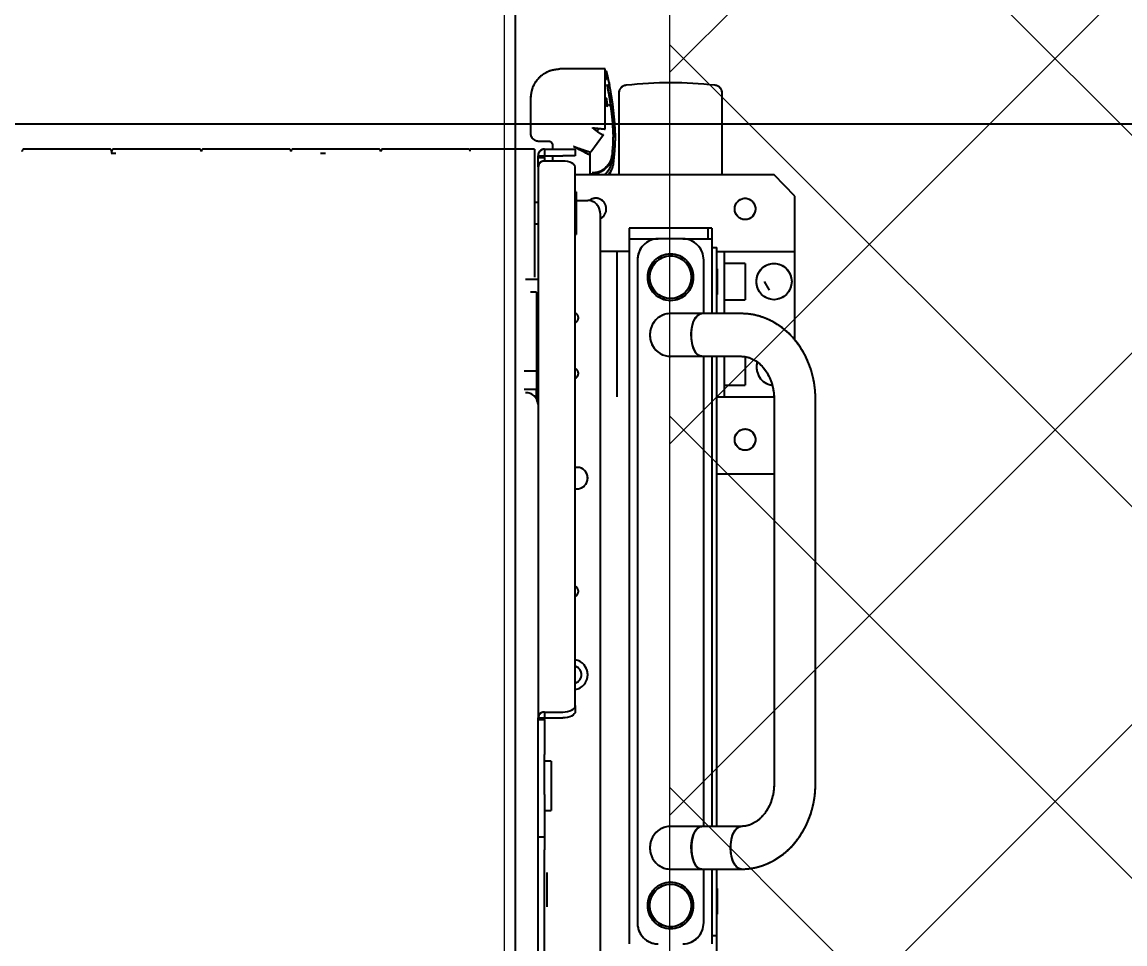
# Model space of a CAD drawing. Header units: centimetres. Extents: x 405564 to 502064, y 46284 to 60634.
# Drawn here: x 454227.81 to 454254.48, y 54268.73 to 54291.02 of the extents above; entities that cross this region are included whole.
import ezdxf
from ezdxf import colors
from ezdxf.entities.mleader import LeaderData, LeaderLine
from ezdxf.math import Vec2, Vec3
from ezdxf.xclip import XClip

# ---------------------------------------------------------------- set-up
doc = ezdxf.new("R2010")
doc.units = ezdxf.units.CM
doc.header["$XCLIPFRAME"] = 0
doc.linetypes.add('SLD-2点鎖線', pattern=[12.7, 6.35, -1.27, 1.27, -1.27, 1.27, -1.27])
doc.linetypes.add('SLD-実線', pattern=[0])
for name, color, linetype in [('---___EB_draft03_cihazlar', 8, 'Continuous'), ('0-KRCN-ASMATAVAN-130426', 8, 'Continuous'), ('AS_DUV', 8, 'Continuous'), ('AS_PYZ_BINA', 8, 'Continuous')]:
    doc.layers.add(name, color=color, linetype=linetype)
for name, color, linetype, lineweight in [('0-KRCN-AYDINLATMA-130426', 8, 'Continuous', 9), ('0-KRCN-MİMARİ-220526', 8, 'Continuous', 9), ('OL_Ic', 8, 'Continuous', 9)]:
    doc.layers.add(name, color=color, linetype=linetype, lineweight=lineweight)
doc.styles.add('Kalin02', font='arialbd.ttf')
doc.styles.add('Normal_ITL', font='swissi.ttf')

# ---------------------------------------------------------------- blocks, each defined once
blk = doc.blocks.new('50W 60x60 cm  SIVA ALTI LED ARMATÜR')
at = {"layer": '0-KRCN-AYDINLATMA-130426'}
h = blk.add_hatch(dxfattribs=at)
h.set_pattern_fill('ANSI37', color=256, scale=0.2)
h.paths.add_polyline_path([(-2.6, 2.5943), (2.6, 2.5943), (2.6, -2.6057), (-2.6, -2.6057)])
for points in [[(-3, 2.9943), (3, 2.9943), (3, -3.007), (-3, -3.007)], [(-2.6, 2.5943), (2.6, 2.5943), (2.6, -2.6057), (-2.6, -2.6057)]]:
    blk.add_lwpolyline(points, close=True, dxfattribs=at)
blk = doc.blocks.new('G$C27E741DA')
at = {"layer": '0-KRCN-AYDINLATMA-130426', "xscale": 10, "yscale": 10, "zscale": 10}
blk.add_blockref('50W 60x60 cm  SIVA ALTI LED ARMATÜR', (16205.41, 7158.634), dxfattribs=at)
blk = doc.blocks.new('SMD Dizgi Makinesi')
at = {"layer": '---___EB_draft03_cihazlar', "linetype": 'SLD-2点鎖線'}
for p, q in [((275442.03, -39750.736), (275432.731, -39750.736)), ((275427.823, -39751.237), (275427.306, -39751.738)), ((275429.166, -39751.237), (275427.823, -39751.237)), ((275429.166, -39752.939), (275429.166, -39751.237)), ((275431.305, -39751.237), (275429.166, -39751.237)), ((275427.306, -39751.738), (275427.306, -39756.545)), ((275432.679, -39752.939), (275432.679, -39751.74)), ((275432.731, -39751.738), (275442.03, -39751.738)), ((275434.539, -39753.12), (275434.539, -39751.738)), ((275429.45, -39752.439), (275429.45, -39752.939)), ((275429.45, -39752.439), (275430.328, -39752.439)), ((275430.328, -39752.939), (275430.328, -39752.439)), ((275430.664, -39752.538), (275430.664, -39753.49)), ((275431.697, -39753.49), (275431.697, -39752.538)), ((275431.704, -39752.439), (275432.395, -39752.439)), ((275432.395, -39752.939), (275432.395, -39752.439)), ((275443.072, -39752.583), (275443.063, -39752.54)), ((275443.064, -39752.538), (275443.064, -39753.49)), ((275443.065, -39752.555), (275443.064, -39752.538)), ((275443.093, -39752.622), (275443.065, -39752.555)), ((275443.116, -39752.648), (275443.072, -39752.583)), ((275443.158, -39752.682), (275443.093, -39752.622)), ((275443.195, -39752.705), (275443.116, -39752.648)), ((275444.067, -39752.622), (275444.002, -39752.682)), ((275444.083, -39752.594), (275444.033, -39752.658)), ((275444.095, -39752.555), (275444.067, -39752.622)), ((275444.097, -39752.531), (275444.083, -39752.594)), ((275444.097, -39752.538), (275444.095, -39752.555)), ((275444.097, -39753.49), (275444.097, -39752.543)), ((275443.254, -39752.732), (275443.158, -39752.682)), ((275443.302, -39752.749), (275443.195, -39752.705)), ((275443.374, -39752.768), (275443.254, -39752.732)), ((275443.429, -39752.777), (275443.302, -39752.749)), ((275443.51, -39752.786), (275443.374, -39752.768)), ((275443.568, -39752.788), (275443.429, -39752.777)), ((275443.65, -39752.786), (275443.51, -39752.786)), ((275443.708, -39752.78), (275443.568, -39752.788)), ((275443.786, -39752.768), (275443.65, -39752.786)), ((275443.838, -39752.755), (275443.708, -39752.78)), ((275443.906, -39752.732), (275443.786, -39752.768)), ((275443.949, -39752.713), (275443.838, -39752.755)), ((275444.002, -39752.682), (275443.906, -39752.732)), ((275444.033, -39752.658), (275443.949, -39752.713)), ((275427.306, -39752.99), (275425.349, -39752.99)), ((275430.096, -39753.12), (275429.063, -39753.12)), ((275429.063, -39753.24), (275429.063, -39753.12)), ((275429.166, -39753.12), (275429.166, -39752.939)), ((275430.664, -39752.939), (275429.166, -39752.939)), ((275429.579, -39753.11), (275429.579, -39753.12)), ((275429.579, -39753.11), (275430.199, -39753.11)), ((275430.664, -39753.12), (275430.096, -39753.12)), ((275430.199, -39753.12), (275430.199, -39753.11)), ((275432.679, -39752.939), (275431.697, -39752.939)), ((275443.064, -39753.12), (275431.697, -39753.12)), ((275432.679, -39753.12), (275432.679, -39752.939)), ((275444.665, -39753.12), (275444.097, -39753.12)), ((275444.562, -39753.11), (275444.562, -39753.12)), ((275444.562, -39753.11), (275445.182, -39753.11)), ((275445.698, -39753.12), (275444.665, -39753.12)), ((275445.182, -39753.12), (275445.182, -39753.11)), ((275447.765, -39753.12), (275445.698, -39753.12)), ((275445.698, -39753.24), (275445.698, -39753.12)), ((275428.598, -39753.24), (275428.598, -39753.34)), ((275428.598, -39753.24), (275428.856, -39753.24)), ((275428.598, -39753.34), (275428.598, -39755.143)), ((275428.598, -39753.34), (275428.856, -39753.34)), ((275428.856, -39753.24), (275430.664, -39753.24)), ((275428.856, -39753.34), (275428.856, -39753.24)), ((275428.856, -39753.941), (275428.856, -39753.34)), ((275430.664, -39753.44), (275429.373, -39753.44)), ((275431.697, -39753.24), (275443.064, -39753.24)), ((275443.064, -39753.44), (275431.697, -39753.44)), ((275444.097, -39753.24), (275445.905, -39753.24)), ((275445.388, -39753.44), (275444.097, -39753.44)), ((275430.669, -39753.524), (275430.664, -39753.485)), ((275430.664, -39753.49), (275430.664, -39754.241)), ((275430.665, -39753.507), (275430.664, -39753.49)), ((275430.694, -39753.574), (275430.665, -39753.507)), ((275430.707, -39753.59), (275430.669, -39753.524)), ((275430.759, -39753.635), (275430.694, -39753.574)), ((275430.78, -39753.648), (275430.707, -39753.59)), ((275430.855, -39753.684), (275430.759, -39753.635)), ((275430.883, -39753.695), (275430.78, -39753.648)), ((275430.975, -39753.72), (275430.855, -39753.684)), ((275431.008, -39753.726), (275430.883, -39753.695)), ((275431.418, -39753.713), (275431.286, -39753.735)), ((275431.507, -39753.684), (275431.387, -39753.72)), ((275431.533, -39753.673), (275431.418, -39753.713)), ((275431.603, -39753.635), (275431.507, -39753.684)), ((275431.622, -39753.62), (275431.533, -39753.673)), ((275431.667, -39753.574), (275431.603, -39753.635)), ((275431.678, -39753.558), (275431.622, -39753.62)), ((275431.696, -39753.507), (275431.667, -39753.574)), ((275431.697, -39753.49), (275431.678, -39753.558)), ((275431.697, -39753.49), (275431.696, -39753.507)), ((275431.697, -39753.485), (275431.697, -39753.49)), ((275431.697, -39754.241), (275431.697, -39753.49)), ((275443.063, -39753.49), (275443.063, -39754.241)), ((275443.068, -39753.524), (275443.064, -39753.485)), ((275443.064, -39753.49), (275443.065, -39753.507)), ((275443.065, -39753.507), (275443.093, -39753.574)), ((275443.106, -39753.59), (275443.068, -39753.524)), ((275443.093, -39753.574), (275443.158, -39753.635)), ((275443.179, -39753.648), (275443.106, -39753.59)), ((275443.158, -39753.635), (275443.254, -39753.684)), ((275443.282, -39753.695), (275443.179, -39753.648)), ((275443.254, -39753.684), (275443.374, -39753.72)), ((275443.407, -39753.726), (275443.282, -39753.695)), ((275443.818, -39753.713), (275443.685, -39753.735)), ((275443.786, -39753.72), (275443.906, -39753.684)), ((275443.933, -39753.673), (275443.818, -39753.713)), ((275443.906, -39753.684), (275444.002, -39753.635)), ((275444.021, -39753.62), (275443.933, -39753.673)), ((275444.002, -39753.635), (275444.067, -39753.574)), ((275444.078, -39753.558), (275444.021, -39753.62)), ((275444.067, -39753.574), (275444.095, -39753.507)), ((275444.097, -39753.49), (275444.078, -39753.558)), ((275444.095, -39753.507), (275444.097, -39753.49)), ((275444.097, -39753.485), (275444.097, -39753.49)), ((275444.097, -39754.241), (275444.097, -39753.49)), ((275428.856, -39753.941), (275428.856, -39754.542)), ((275431.11, -39753.738), (275430.975, -39753.72)), ((275431.146, -39753.74), (275431.008, -39753.726)), ((275431.251, -39753.738), (275431.11, -39753.738)), ((275431.286, -39753.735), (275431.146, -39753.74)), ((275431.387, -39753.72), (275431.251, -39753.738)), ((275443.374, -39753.72), (275443.51, -39753.738)), ((275443.545, -39753.74), (275443.407, -39753.726)), ((275443.51, -39753.738), (275443.65, -39753.738)), ((275443.685, -39753.735), (275443.545, -39753.74)), ((275443.65, -39753.738), (275443.786, -39753.72)), ((275428.856, -39755.143), (275428.856, -39754.542)), ((275429.373, -39755.043), (275445.388, -39755.043)), ((275428.598, -39755.143), (275428.598, -39755.243)), ((275428.598, -39755.243), (275428.856, -39755.243)), ((275428.856, -39755.243), (275428.856, -39755.143)), ((275428.856, -39755.243), (275445.905, -39755.243)), ((275429.166, -39755.243), (275429.166, -39755.543)), ((275425.349, -39755.493), (275427.306, -39755.493)), ((275429.166, -39755.543), (275429.166, -39755.944)), ((275426.204, -39755.82), (275424.747, -39755.82)), ((275424.747, -39755.82), (275424.747, -39756.12)), ((275424.957, -39755.76), (275424.985, -39755.754)), ((275425.125, -39755.774), (275425.149, -39755.769)), ((275425.149, -39755.769), (275425.149, -39755.718)), ((275425.461, -39755.786), (275425.458, -39755.82)), ((275425.625, -39755.82), (275425.653, -39755.769)), ((275426.819, -39755.648), (275426.803, -39755.647)), ((275427.248, -39755.702), (275427.306, -39755.711)), ((275426.189, -39755.957), (275426.257, -39756.021)), ((275426.204, -39756.05), (275426.222, -39756.064)), ((275426.346, -39755.866), (275426.555, -39756.018)), ((275426.555, -39756.018), (275426.765, -39756.169)), ((275428.236, -39755.944), (275446.68, -39755.944)), ((275424.747, -39756.12), (275424.747, -39756.922)), ((275426.827, -39756.189), (275427.306, -39756.189)), ((275426.827, -39756.189), (275426.827, -39756.189)), ((275427.282, -39756.14), (275427.267, -39756.139)), ((275427.306, -39756.14), (275427.282, -39756.14)), ((275427.926, -39756.525), (275427.926, -39756.244)), ((275426.655, -39756.492), (275426.66, -39756.493)), ((275426.66, -39756.493), (275426.673, -39756.499)), ((275426.686, -39756.845), (275426.686, -39756.545)), ((275426.686, -39756.545), (275426.851, -39756.545)), ((275426.851, -39756.545), (275426.851, -39756.845)), ((275427.023, -39756.633), (275427.003, -39756.678)), ((275427.047, -39756.595), (275427.023, -39756.633)), ((275427.074, -39756.568), (275427.047, -39756.595)), ((275427.104, -39756.55), (275427.074, -39756.568)), ((275427.134, -39756.545), (275427.104, -39756.55)), ((275440.141, -39756.545), (275427.134, -39756.545)), ((275427.719, -39756.525), (275427.719, -39756.545)), ((275427.719, -39756.525), (275428.753, -39756.525)), ((275428.753, -39756.545), (275428.753, -39756.525)), ((275434.384, -39756.495), (275434.384, -39756.545)), ((275434.901, -39756.545), (275434.901, -39756.495)), ((275440.172, -39756.55), (275440.141, -39756.545)), ((275440.141, -39756.545), (275440.283, -39756.545)), ((275440.201, -39756.568), (275440.172, -39756.55)), ((275440.228, -39756.595), (275440.201, -39756.568)), ((275440.252, -39756.633), (275440.228, -39756.595)), ((275440.272, -39756.678), (275440.252, -39756.633)), ((275440.283, -39756.545), (275440.314, -39756.55)), ((275440.314, -39756.55), (275440.343, -39756.568)), ((275440.343, -39756.568), (275440.371, -39756.595)), ((275440.371, -39756.595), (275440.395, -39756.633)), ((275440.395, -39756.633), (275440.414, -39756.678)), ((275426.686, -39757.286), (275426.686, -39756.845)), ((275426.851, -39757.286), (275426.851, -39756.845)), ((275426.98, -39756.787), (275426.977, -39756.845)), ((275426.977, -39756.845), (275426.977, -39757.286)), ((275426.989, -39756.73), (275426.98, -39756.787)), ((275427.003, -39756.678), (275426.989, -39756.73)), ((275440.286, -39756.73), (275440.272, -39756.678)), ((275440.295, -39756.787), (275440.286, -39756.73)), ((275440.298, -39756.845), (275440.295, -39756.787)), ((275440.298, -39757.286), (275440.298, -39756.845)), ((275440.414, -39756.678), (275440.429, -39756.73)), ((275440.429, -39756.73), (275440.438, -39756.787)), ((275440.438, -39756.787), (275440.441, -39756.845)), ((275440.441, -39757.286), (275440.441, -39756.845)), ((275426.504, -39757.184), (275426.504, -39757.422)), ((275426.686, -39757.084), (275426.607, -39757.084)), ((275426.977, -39757.084), (275426.851, -39757.084)), ((275441.488, -39757.126), (275441.488, -39757.286)), ((275441.488, -39757.126), (275442.676, -39757.126)), ((275442.676, -39757.286), (275442.676, -39757.126)), ((275426.686, -39757.286), (275426.851, -39757.286)), ((275426.893, -39757.286), (275426.851, -39757.286)), ((275426.851, -39757.446), (275426.851, -39757.286)), ((275426.893, -39757.446), (275426.851, -39757.446)), ((275426.893, -39757.286), (275426.977, -39757.286)), ((275426.893, -39757.446), (275426.893, -39757.286)), ((275427.036, -39757.446), (275426.893, -39757.446)), ((275427.036, -39757.416), (275427.036, -39757.446)), ((275427.119, -39757.446), (275427.036, -39757.446)), ((275427.119, -39757.446), (275440.441, -39757.446)), ((275427.978, -39757.446), (275427.978, -39757.531)), ((275428.494, -39757.531), (275428.494, -39757.446)), ((275429.837, -39757.446), (275429.837, -39757.746)), ((275432.059, -39757.446), (275432.059, -39757.777)), ((275432.128, -39757.446), (275432.128, -39757.486)), ((275440.298, -39757.286), (275440.441, -39757.286)), ((275440.476, -39757.286), (275440.441, -39757.286)), ((275440.441, -39757.446), (275440.441, -39757.286)), ((275440.476, -39757.446), (275440.441, -39757.446)), ((275440.476, -39757.286), (275441.326, -39757.286)), ((275440.476, -39757.446), (275440.476, -39757.286)), ((275441.326, -39757.446), (275440.476, -39757.446)), ((275442.288, -39757.286), (275441.326, -39757.286)), ((275442.288, -39757.446), (275441.326, -39757.446)), ((275442.288, -39757.286), (275443.322, -39757.286)), ((275443.322, -39757.446), (275442.288, -39757.446)), ((275443.322, -39757.286), (275443.632, -39757.286)), ((275443.322, -39757.286), (275443.322, -39757.446)), ((275443.632, -39757.446), (275443.322, -39757.446)), ((275448.882, -39757.286), (275443.632, -39757.286)), ((275448.882, -39757.446), (275443.632, -39757.446)), ((275444.181, -39757.236), (275445.007, -39757.236)), ((275426.297, -39757.623), (275425.47, -39757.623)), ((275426.686, -39757.531), (275426.686, -39759.083)), ((275426.686, -39757.531), (275429.786, -39757.531)), ((275430.147, -39757.486), (275430.147, -39757.626)), ((275430.147, -39757.486), (275432.493, -39757.486)), ((275432.493, -39757.777), (275432.493, -39757.486)), ((275432.719, -39757.486), (275432.493, -39757.486)), ((275426.686, -39759.133), (275426.686, -39760.165)), ((275426.686, -39760.165), (275426.686, -39761.196)), ((275426.686, -39761.302), (275426.686, -39762.333)), ((275426.749, -39761.247), (275426.738, -39761.247)), ((275426.686, -39762.333), (275426.686, -39763.365)), ((275426.789, -39762.704), (275426.789, -39762.584)), ((275426.686, -39763.47), (275426.686, -39764.501)), ((275426.749, -39763.415), (275426.738, -39763.415)), ((275426.686, -39764.501), (275426.686, -39765.533)), ((275426.686, -39765.638), (275426.686, -39766.669)), ((275426.749, -39765.583), (275426.738, -39765.583)), ((275426.686, -39766.669), (275426.686, -39767.701)), ((275426.686, -39767.806), (275426.686, -39768.838)), ((275426.789, -39767.751), (275426.738, -39767.751)), ((275426.738, -39767.756), (275426.789, -39767.756)), ((275426.789, -39767.771), (275426.789, -39767.651)), ((275426.686, -39768.838), (275426.686, -39769.869)), ((275426.749, -39769.919), (275426.738, -39769.919))]:
    blk.add_line(p, q, dxfattribs=at)
at = {"layer": '---___EB_draft03_cihazlar', "linetype": 'SLD-実線'}
for p, q in [((275442.03, -39750.736), (275432.731, -39750.736)), ((275427.823, -39751.237), (275427.306, -39751.738)), ((275429.166, -39751.237), (275427.823, -39751.237)), ((275429.166, -39752.939), (275429.166, -39751.237)), ((275431.305, -39751.237), (275429.166, -39751.237)), ((275427.306, -39751.738), (275427.306, -39756.545)), ((275432.679, -39752.939), (275432.679, -39751.74)), ((275432.731, -39751.738), (275442.03, -39751.738)), ((275434.539, -39753.12), (275434.539, -39751.738)), ((275429.889, -39751.974), (275430.1, -39751.856)), ((275429.45, -39752.439), (275429.45, -39752.939)), ((275429.45, -39752.439), (275430.328, -39752.439)), ((275430.328, -39752.939), (275430.328, -39752.439)), ((275430.664, -39752.538), (275430.664, -39753.49)), ((275431.697, -39753.49), (275431.697, -39752.538)), ((275431.704, -39752.439), (275432.395, -39752.439)), ((275432.395, -39752.939), (275432.395, -39752.439)), ((275443.072, -39752.583), (275443.063, -39752.54)), ((275443.064, -39752.538), (275443.064, -39753.49)), ((275443.065, -39752.555), (275443.064, -39752.538)), ((275443.093, -39752.622), (275443.065, -39752.555)), ((275443.116, -39752.648), (275443.072, -39752.583)), ((275443.158, -39752.682), (275443.093, -39752.622)), ((275443.195, -39752.705), (275443.116, -39752.648)), ((275444.067, -39752.622), (275444.002, -39752.682)), ((275444.083, -39752.594), (275444.033, -39752.658)), ((275444.095, -39752.555), (275444.067, -39752.622)), ((275444.097, -39752.531), (275444.083, -39752.594)), ((275444.097, -39752.538), (275444.095, -39752.555)), ((275444.097, -39753.49), (275444.097, -39752.543)), ((275443.254, -39752.732), (275443.158, -39752.682)), ((275443.302, -39752.749), (275443.195, -39752.705)), ((275443.374, -39752.768), (275443.254, -39752.732)), ((275443.429, -39752.777), (275443.302, -39752.749)), ((275443.51, -39752.786), (275443.374, -39752.768)), ((275443.568, -39752.788), (275443.429, -39752.777)), ((275443.65, -39752.786), (275443.51, -39752.786)), ((275443.708, -39752.78), (275443.568, -39752.788)), ((275443.786, -39752.768), (275443.65, -39752.786)), ((275443.838, -39752.755), (275443.708, -39752.78)), ((275443.906, -39752.732), (275443.786, -39752.768)), ((275443.949, -39752.713), (275443.838, -39752.755)), ((275444.002, -39752.682), (275443.906, -39752.732)), ((275444.033, -39752.658), (275443.949, -39752.713)), ((275427.306, -39752.99), (275425.349, -39752.99)), ((275429.063, -39753.24), (275429.063, -39753.12)), ((275430.096, -39753.12), (275429.063, -39753.12)), ((275429.166, -39753.12), (275429.166, -39752.939)), ((275430.664, -39752.939), (275429.166, -39752.939)), ((275429.579, -39753.11), (275430.199, -39753.11)), ((275429.579, -39753.11), (275429.579, -39753.12)), ((275430.664, -39753.12), (275430.096, -39753.12)), ((275430.199, -39753.12), (275430.199, -39753.11)), ((275432.679, -39752.939), (275431.697, -39752.939)), ((275443.064, -39753.12), (275431.697, -39753.12)), ((275432.679, -39753.12), (275432.679, -39752.939)), ((275444.665, -39753.12), (275444.097, -39753.12)), ((275444.562, -39753.11), (275444.562, -39753.12)), ((275444.562, -39753.11), (275445.182, -39753.11)), ((275445.698, -39753.12), (275444.665, -39753.12)), ((275445.182, -39753.12), (275445.182, -39753.11)), ((275447.765, -39753.12), (275445.698, -39753.12)), ((275445.698, -39753.24), (275445.698, -39753.12)), ((275428.598, -39753.24), (275428.598, -39753.34)), ((275428.598, -39753.24), (275428.856, -39753.24)), ((275428.598, -39753.34), (275428.598, -39755.143)), ((275428.598, -39753.34), (275428.856, -39753.34)), ((275428.856, -39753.24), (275430.664, -39753.24)), ((275428.856, -39753.34), (275428.856, -39753.24)), ((275428.856, -39753.941), (275428.856, -39753.34)), ((275430.664, -39753.44), (275429.373, -39753.44)), ((275431.697, -39753.24), (275443.064, -39753.24)), ((275443.064, -39753.44), (275431.697, -39753.44)), ((275444.097, -39753.24), (275445.905, -39753.24)), ((275445.388, -39753.44), (275444.097, -39753.44)), ((275430.669, -39753.524), (275430.664, -39753.485)), ((275430.664, -39753.49), (275430.664, -39754.241)), ((275430.665, -39753.507), (275430.664, -39753.49)), ((275430.694, -39753.574), (275430.665, -39753.507)), ((275430.707, -39753.59), (275430.669, -39753.524)), ((275430.759, -39753.635), (275430.694, -39753.574)), ((275430.78, -39753.648), (275430.707, -39753.59)), ((275430.855, -39753.684), (275430.759, -39753.635)), ((275430.883, -39753.695), (275430.78, -39753.648)), ((275430.975, -39753.72), (275430.855, -39753.684)), ((275431.008, -39753.726), (275430.883, -39753.695)), ((275431.418, -39753.713), (275431.286, -39753.735)), ((275431.507, -39753.684), (275431.387, -39753.72)), ((275431.533, -39753.673), (275431.418, -39753.713)), ((275431.603, -39753.635), (275431.507, -39753.684)), ((275431.622, -39753.62), (275431.533, -39753.673)), ((275431.667, -39753.574), (275431.603, -39753.635)), ((275431.678, -39753.558), (275431.622, -39753.62)), ((275431.696, -39753.507), (275431.667, -39753.574)), ((275431.697, -39753.49), (275431.678, -39753.558)), ((275431.697, -39753.49), (275431.696, -39753.507)), ((275431.697, -39753.485), (275431.697, -39753.49)), ((275431.697, -39754.241), (275431.697, -39753.49)), ((275443.063, -39753.49), (275443.063, -39754.241)), ((275443.068, -39753.524), (275443.064, -39753.485)), ((275443.064, -39753.49), (275443.065, -39753.507)), ((275443.065, -39753.507), (275443.093, -39753.574)), ((275443.106, -39753.59), (275443.068, -39753.524)), ((275443.093, -39753.574), (275443.158, -39753.635)), ((275443.179, -39753.648), (275443.106, -39753.59)), ((275443.158, -39753.635), (275443.254, -39753.684)), ((275443.282, -39753.695), (275443.179, -39753.648)), ((275443.254, -39753.684), (275443.374, -39753.72)), ((275443.407, -39753.726), (275443.282, -39753.695)), ((275443.818, -39753.713), (275443.685, -39753.735)), ((275443.786, -39753.72), (275443.906, -39753.684)), ((275443.933, -39753.673), (275443.818, -39753.713)), ((275443.906, -39753.684), (275444.002, -39753.635)), ((275444.021, -39753.62), (275443.933, -39753.673)), ((275444.002, -39753.635), (275444.067, -39753.574)), ((275444.078, -39753.558), (275444.021, -39753.62)), ((275444.067, -39753.574), (275444.095, -39753.507)), ((275444.097, -39753.49), (275444.078, -39753.558)), ((275444.095, -39753.507), (275444.097, -39753.49)), ((275444.097, -39753.485), (275444.097, -39753.49)), ((275444.097, -39754.241), (275444.097, -39753.49)), ((275428.856, -39753.941), (275428.856, -39754.542)), ((275431.11, -39753.738), (275430.975, -39753.72)), ((275431.146, -39753.74), (275431.008, -39753.726)), ((275431.251, -39753.738), (275431.11, -39753.738)), ((275431.286, -39753.735), (275431.146, -39753.74)), ((275431.387, -39753.72), (275431.251, -39753.738)), ((275443.374, -39753.72), (275443.51, -39753.738)), ((275443.545, -39753.74), (275443.407, -39753.726)), ((275443.51, -39753.738), (275443.65, -39753.738)), ((275443.685, -39753.735), (275443.545, -39753.74)), ((275443.65, -39753.738), (275443.786, -39753.72)), ((275428.856, -39755.143), (275428.856, -39754.542)), ((275429.373, -39755.043), (275445.388, -39755.043)), ((275428.598, -39755.143), (275428.598, -39755.243)), ((275428.598, -39755.243), (275428.856, -39755.243)), ((275428.856, -39755.243), (275428.856, -39755.143)), ((275428.856, -39755.243), (275445.905, -39755.243)), ((275429.166, -39755.243), (275429.166, -39755.543)), ((275425.349, -39755.493), (275427.306, -39755.493)), ((275429.166, -39755.543), (275429.166, -39755.944)), ((275429.166, -39755.543), (275432.679, -39755.543)), ((275426.204, -39755.82), (275424.747, -39755.82)), ((275424.747, -39755.82), (275424.747, -39756.12)), ((275424.957, -39755.76), (275424.985, -39755.754)), ((275425.125, -39755.774), (275425.149, -39755.769)), ((275425.149, -39755.769), (275425.149, -39755.718)), ((275425.461, -39755.786), (275425.458, -39755.82)), ((275425.625, -39755.82), (275425.653, -39755.769)), ((275426.819, -39755.648), (275426.803, -39755.647)), ((275427.248, -39755.702), (275427.306, -39755.711)), ((275426.189, -39755.957), (275426.257, -39756.021)), ((275426.204, -39756.05), (275426.222, -39756.064)), ((275426.346, -39755.866), (275426.555, -39756.018)), ((275426.555, -39756.018), (275426.765, -39756.169)), ((275428.236, -39755.944), (275446.68, -39755.944)), ((275424.747, -39756.12), (275424.747, -39756.922)), ((275426.827, -39756.189), (275427.306, -39756.189)), ((275426.827, -39756.189), (275426.827, -39756.189)), ((275427.282, -39756.14), (275427.267, -39756.139)), ((275427.306, -39756.14), (275427.282, -39756.14)), ((275427.926, -39756.525), (275427.926, -39756.244)), ((275426.655, -39756.492), (275426.66, -39756.493)), ((275426.66, -39756.493), (275426.673, -39756.499)), ((275426.686, -39756.845), (275426.686, -39756.545)), ((275426.686, -39756.545), (275426.851, -39756.545)), ((275426.851, -39756.545), (275426.851, -39756.845)), ((275427.023, -39756.633), (275427.003, -39756.678)), ((275427.047, -39756.595), (275427.023, -39756.633)), ((275427.074, -39756.568), (275427.047, -39756.595)), ((275427.104, -39756.55), (275427.074, -39756.568)), ((275427.134, -39756.545), (275427.104, -39756.55)), ((275440.141, -39756.545), (275427.134, -39756.545)), ((275427.719, -39756.525), (275428.753, -39756.525)), ((275427.719, -39756.525), (275427.719, -39756.545)), ((275428.753, -39756.545), (275428.753, -39756.525)), ((275434.384, -39756.495), (275434.384, -39756.545)), ((275434.901, -39756.545), (275434.901, -39756.495)), ((275440.172, -39756.55), (275440.141, -39756.545)), ((275440.141, -39756.545), (275440.283, -39756.545)), ((275440.201, -39756.568), (275440.172, -39756.55)), ((275440.228, -39756.595), (275440.201, -39756.568)), ((275440.252, -39756.633), (275440.228, -39756.595)), ((275440.272, -39756.678), (275440.252, -39756.633)), ((275440.283, -39756.545), (275440.314, -39756.55)), ((275440.314, -39756.55), (275440.343, -39756.568)), ((275440.343, -39756.568), (275440.371, -39756.595)), ((275440.371, -39756.595), (275440.395, -39756.633)), ((275440.395, -39756.633), (275440.414, -39756.678)), ((275426.686, -39757.286), (275426.686, -39756.845)), ((275426.851, -39757.286), (275426.851, -39756.845)), ((275426.98, -39756.787), (275426.977, -39756.845)), ((275426.977, -39756.845), (275426.977, -39757.286)), ((275426.989, -39756.73), (275426.98, -39756.787)), ((275427.003, -39756.678), (275426.989, -39756.73)), ((275440.286, -39756.73), (275440.272, -39756.678)), ((275440.295, -39756.787), (275440.286, -39756.73)), ((275440.298, -39756.845), (275440.295, -39756.787)), ((275440.298, -39757.286), (275440.298, -39756.845)), ((275440.414, -39756.678), (275440.429, -39756.73)), ((275440.429, -39756.73), (275440.438, -39756.787)), ((275440.438, -39756.787), (275440.441, -39756.845)), ((275440.441, -39757.286), (275440.441, -39756.845)), ((275426.504, -39757.184), (275426.504, -39757.422)), ((275426.686, -39757.084), (275426.607, -39757.084)), ((275426.977, -39757.084), (275426.851, -39757.084)), ((275441.488, -39757.126), (275441.488, -39757.286)), ((275441.488, -39757.126), (275442.676, -39757.126)), ((275442.676, -39757.286), (275442.676, -39757.126)), ((275426.686, -39757.286), (275426.851, -39757.286)), ((275426.893, -39757.286), (275426.851, -39757.286)), ((275426.851, -39757.446), (275426.851, -39757.286)), ((275426.893, -39757.446), (275426.851, -39757.446)), ((275426.893, -39757.286), (275426.977, -39757.286)), ((275426.893, -39757.446), (275426.893, -39757.286)), ((275427.036, -39757.446), (275426.893, -39757.446)), ((275427.036, -39757.416), (275427.036, -39757.446)), ((275427.119, -39757.446), (275427.036, -39757.446)), ((275427.119, -39757.446), (275440.441, -39757.446)), ((275427.978, -39757.446), (275427.978, -39757.531)), ((275428.494, -39757.531), (275428.494, -39757.446)), ((275429.837, -39757.446), (275429.837, -39757.746)), ((275432.059, -39757.446), (275432.059, -39757.777)), ((275432.128, -39757.446), (275432.128, -39757.486)), ((275440.298, -39757.286), (275440.441, -39757.286)), ((275440.476, -39757.286), (275440.441, -39757.286)), ((275440.441, -39757.446), (275440.441, -39757.286)), ((275440.476, -39757.446), (275440.441, -39757.446)), ((275440.476, -39757.286), (275441.326, -39757.286)), ((275440.476, -39757.446), (275440.476, -39757.286)), ((275441.326, -39757.446), (275440.476, -39757.446)), ((275442.288, -39757.286), (275441.326, -39757.286)), ((275442.288, -39757.446), (275441.326, -39757.446)), ((275442.288, -39757.286), (275443.322, -39757.286)), ((275443.322, -39757.446), (275442.288, -39757.446)), ((275443.322, -39757.286), (275443.632, -39757.286)), ((275443.322, -39757.286), (275443.322, -39757.446)), ((275443.632, -39757.446), (275443.322, -39757.446)), ((275448.882, -39757.286), (275443.632, -39757.286)), ((275448.882, -39757.446), (275443.632, -39757.446)), ((275444.181, -39757.236), (275445.007, -39757.236)), ((275426.297, -39757.623), (275425.47, -39757.623)), ((275426.686, -39757.531), (275426.686, -39759.083)), ((275426.686, -39757.531), (275429.786, -39757.531)), ((275430.147, -39757.486), (275430.147, -39757.626)), ((275430.147, -39757.486), (275432.493, -39757.486)), ((275432.493, -39757.777), (275432.493, -39757.486)), ((275432.719, -39757.486), (275432.493, -39757.486)), ((275426.686, -39759.133), (275426.686, -39760.165)), ((275426.686, -39760.165), (275426.686, -39761.196)), ((275426.686, -39761.302), (275426.686, -39762.333)), ((275426.749, -39761.247), (275426.738, -39761.247)), ((275426.686, -39762.333), (275426.686, -39763.365)), ((275426.789, -39762.704), (275426.789, -39762.584)), ((275426.686, -39763.47), (275426.686, -39764.501)), ((275426.749, -39763.415), (275426.738, -39763.415)), ((275426.686, -39764.501), (275426.686, -39765.533)), ((275426.686, -39765.638), (275426.686, -39766.669)), ((275426.749, -39765.583), (275426.738, -39765.583)), ((275426.686, -39766.669), (275426.686, -39767.701)), ((275426.686, -39767.806), (275426.686, -39768.838)), ((275426.789, -39767.751), (275426.738, -39767.751)), ((275426.738, -39767.756), (275426.789, -39767.756)), ((275426.789, -39767.771), (275426.789, -39767.651)), ((275426.686, -39768.838), (275426.686, -39769.869)), ((275426.749, -39769.919), (275426.738, -39769.919))]:
    blk.add_line(p, q, dxfattribs=at)
at = {"layer": '---___EB_draft03_cihazlar', "color": 1}
blk.add_lwpolyline([(275426.077, -39731.157), (275672.077, -39731.157), (275672.077, -39868.157), (275426.077, -39868.157), (275426.077, -39731.157)], dxfattribs=at)
at = {"layer": '---___EB_draft03_cihazlar', "linetype": 'SLD-2点鎖線'}
for centre, major_axis, start_param, end_param in [((275429.889, -39751.738), (-0.439, 0), 4.712389, 10.995574), ((275431.956, -39751.738), (-0.439, 0), 1.300428, 3.019759), ((275428.133, -39752.439), (-0.258, 0), 4.712389, 10.995574), ((275433.712, -39752.439), (-0.258, 0), 4.712389, 10.995574), ((275435.417, -39754.241), (-10.333, 0), 6.175836, 6.390534), ((275425.349, -39753.19), (-0.207, 0), 4.712389, 6.175836), ((275429.373, -39753.941), (-0.517, 0), 4.712389, 6.283185), ((275445.388, -39753.941), (-0.517, 0), 3.141593, 4.712389), ((275429.786, -39754.241), (-0.568, 0), 4.712389, 10.995574), ((275444.975, -39754.241), (-0.568, 0), 4.712389, 10.995574), ((275429.786, -39754.241), (-0.517, 0), 4.712389, 10.995574), ((275444.975, -39754.241), (-0.517, 0), 4.712389, 10.995574), ((275431.181, -39754.241), (-0.517, 0), 0, 3.141593), ((275443.58, -39754.241), (-0.517, 0), 0, 3.141593), ((275429.373, -39754.542), (-0.517, 0), 0, 1.570796), ((275445.388, -39754.542), (-0.517, 0), 1.570796, 3.141593), ((275425.349, -39755.293), (-0.207, 0), 0.107348, 1.570796), ((275426.595, -39762.304), (-6.947, 0), 4.744557, 4.922155), ((275426.246, -39761.72), (-6.343, 0), 4.589601, 4.692485), ((275426.595, -39762.304), (-6.896, 0), 4.744752, 4.92375), ((275426.246, -39761.72), (-6.291, 0), 4.599574, 4.692271), ((275426.246, -39761.72), (-6.291, 0), 4.543048, 4.549032), ((275428.133, -39756.044), (-0.258, 0), 3.553109, 6.949502), ((275428.236, -39756.244), (-0.31, 0), 4.712389, 6.283185), ((275434.642, -39756.495), (-0.258, 0), 3.141593, 6.283185), ((275439.395, -39756.595), (-0.362, 0), 3.28494, 6.139838), ((275430.767, -39756.595), (-0.129, 0), 4.712389, 5.871668), ((275430.767, -39756.595), (-0.129, 0), 3.553109, 4.712389), ((275432.111, -39756.595), (-0.129, 0), 4.712389, 5.871668), ((275432.111, -39756.595), (-0.129, 0), 3.553109, 4.712389), ((275437.38, -39756.595), (-0.129, 0), 3.553109, 5.871668), ((275439.395, -39756.595), (-0.207, 0), 3.394273, 6.030505), ((275426.851, -39757.286), (-0.165, 0), 0, 1.570796), ((275427.132, -39757.296), (-0.155, 0), 6.214516, 7.774201), ((275432.875, -39757.732), (-0.296, 0), 4.768434, 6.333602), ((275440.453, -39757.296), (-0.155, 0), 6.214516, 7.774201), ((275426.738, -39759.133), (-0.0517, 0), 4.712389, 6.283185), ((275426.738, -39761.196), (-0.0517, 0), 0, 1.570796), ((275426.738, -39761.302), (-0.0517, 0), 4.712389, 6.283185), ((275426.738, -39763.365), (-0.0517, 0), 0, 1.570796), ((275426.738, -39763.47), (-0.0517, 0), 4.712389, 6.283185), ((275426.738, -39765.533), (-0.0517, 0), 0, 1.570796), ((275426.738, -39765.638), (-0.0517, 0), 4.712389, 6.283185), ((275426.738, -39767.701), (-0.0517, 0), 0, 1.570796), ((275426.738, -39767.806), (-0.0517, 0), 4.712389, 6.283185), ((275426.738, -39769.869), (-0.0517, 0), 0, 1.570796)]:
    blk.add_ellipse(centre, major_axis=major_axis, ratio=0.969208, start_param=start_param, end_param=end_param, dxfattribs=at)
at = {"layer": '---___EB_draft03_cihazlar', "linetype": 'SLD-実線'}
for centre, major_axis, start_param, end_param in [((275429.889, -39751.738), (-0.439, 0), 4.712389, 10.995574), ((275431.956, -39751.738), (-0.439, 0), 1.300428, 3.019759), ((275428.133, -39752.439), (-0.258, 0), 4.712389, 10.995574), ((275433.712, -39752.439), (-0.258, 0), 4.712389, 10.995574), ((275435.417, -39754.241), (-10.333, 0), 6.175836, 6.390534), ((275425.349, -39753.19), (-0.207, 0), 4.712389, 6.175836), ((275429.373, -39753.941), (-0.517, 0), 4.712389, 6.283185), ((275445.388, -39753.941), (-0.517, 0), 3.141593, 4.712389), ((275429.786, -39754.241), (-0.568, 0), 4.712389, 10.995574), ((275444.975, -39754.241), (-0.568, 0), 4.712389, 10.995574), ((275429.786, -39754.241), (-0.517, 0), 4.712389, 10.995574), ((275444.975, -39754.241), (-0.517, 0), 4.712389, 10.995574), ((275431.181, -39754.241), (-0.517, 0), 0, 3.141593), ((275443.58, -39754.241), (-0.517, 0), 0, 3.141593), ((275429.373, -39754.542), (-0.517, 0), 0, 1.570796), ((275445.388, -39754.542), (-0.517, 0), 1.570796, 3.141593), ((275425.349, -39755.293), (-0.207, 0), 0.107348, 1.570796), ((275426.595, -39762.304), (-6.947, 0), 4.744557, 4.922155), ((275426.246, -39761.72), (-6.343, 0), 4.589601, 4.692485), ((275426.595, -39762.304), (-6.896, 0), 4.744752, 4.92375), ((275426.246, -39761.72), (-6.291, 0), 4.599574, 4.692271), ((275426.246, -39761.72), (-6.291, 0), 4.543048, 4.549032), ((275428.133, -39756.044), (-0.258, 0), 3.553109, 6.949423), ((275428.236, -39756.244), (-0.31, 0), 4.712389, 6.283185), ((275434.642, -39756.495), (-0.258, 0), 3.141593, 6.283185), ((275439.395, -39756.595), (-0.362, 0), 3.28494, 6.139838), ((275430.767, -39756.595), (-0.129, 0), 4.712389, 5.871668), ((275430.767, -39756.595), (-0.129, 0), 3.553109, 4.712389), ((275432.111, -39756.595), (-0.129, 0), 4.712389, 5.871668), ((275432.111, -39756.595), (-0.129, 0), 3.553109, 4.712389), ((275437.38, -39756.595), (-0.129, 0), 3.553109, 5.871668), ((275439.395, -39756.595), (-0.207, 0), 3.394273, 6.030505), ((275426.851, -39757.286), (-0.165, 0), 0, 1.570796), ((275427.132, -39757.296), (-0.155, 0), 6.214516, 7.774201), ((275432.875, -39757.732), (-0.296, 0), 4.768434, 6.333602), ((275440.453, -39757.296), (-0.155, 0), 6.214516, 7.774201), ((275426.738, -39759.133), (-0.0517, 0), 4.712389, 6.283185), ((275426.738, -39761.196), (-0.0517, 0), 0, 1.570796), ((275426.738, -39761.302), (-0.0517, 0), 4.712389, 6.283185), ((275426.738, -39763.365), (-0.0517, 0), 0, 1.570796), ((275426.738, -39763.47), (-0.0517, 0), 4.712389, 6.283185), ((275426.738, -39765.533), (-0.0517, 0), 0, 1.570796), ((275426.738, -39765.638), (-0.0517, 0), 4.712389, 6.283185), ((275426.738, -39767.701), (-0.0517, 0), 0, 1.570796), ((275426.738, -39767.806), (-0.0517, 0), 4.712389, 6.283185), ((275426.738, -39769.869), (-0.0517, 0), 0, 1.570796)]:
    blk.add_ellipse(centre, major_axis=major_axis, ratio=0.969208, start_param=start_param, end_param=end_param, dxfattribs=at)
at = {"layer": '---___EB_draft03_cihazlar', "linetype": 'SLD-2点鎖線'}
for points, knots in [([(275432.731, -39750.736), (275432.68, -39750.737), (275432.542, -39750.74), (275432.318, -39750.768), (275432.063, -39750.827), (275431.819, -39750.915), (275431.59, -39751.029), (275431.379, -39751.168), (275431.189, -39751.329), (275431.025, -39751.51), (275430.889, -39751.708), (275430.783, -39751.919), (275430.71, -39752.14), (275430.67, -39752.347), (275430.666, -39752.481), (275430.664, -39752.538)], [0, 0, 0, 0, 0.0475046, 0.1293877, 0.211379, 0.2933941, 0.3753729, 0.4572311, 0.5388684, 0.6201682, 0.7010294, 0.7813794, 0.8612009, 0.940538, 1, 1, 1, 1]), ([(275444.097, -39752.538), (275444.095, -39752.49), (275444.092, -39752.367), (275444.059, -39752.17), (275443.99, -39751.951), (275443.891, -39751.742), (275443.763, -39751.546), (275443.608, -39751.365), (275443.427, -39751.203), (275443.225, -39751.061), (275443.003, -39750.942), (275442.765, -39750.848), (275442.515, -39750.782), (275442.269, -39750.743), (275442.106, -39750.738), (275442.03, -39750.736)], [0, 0, 0, 0, 0.049647, 0.128286, 0.206909, 0.285671, 0.364714, 0.444145, 0.524019, 0.60434, 0.685063, 0.766137, 0.847486, 0.929058, 1, 1, 1, 1]), ([(275431.697, -39752.538), (275431.698, -39752.52), (275431.7, -39752.454), (275431.724, -39752.343), (275431.784, -39752.209), (275431.875, -39752.084), (275431.993, -39751.975), (275432.132, -39751.883), (275432.289, -39751.811), (275432.459, -39751.762), (275432.609, -39751.74), (275432.7, -39751.738), (275432.731, -39751.738)], [0, 0, 0, 0, 0.047979, 0.170412, 0.290653, 0.406291, 0.517857, 0.626667, 0.733836, 0.84006, 0.945747, 1, 1, 1, 1]), ([(275442.03, -39751.738), (275442.058, -39751.738), (275442.146, -39751.74), (275442.292, -39751.76), (275442.461, -39751.807), (275442.616, -39751.876), (275442.752, -39751.963), (275442.867, -39752.065), (275442.958, -39752.18), (275443.022, -39752.303), (275443.058, -39752.424), (275443.062, -39752.503), (275443.063, -39752.538)], [0, 0, 0, 0, 0.049167, 0.154212, 0.259241, 0.3643, 0.469652, 0.57577, 0.683393, 0.793564, 0.907511, 1, 1, 1, 1]), ([(275424.832, -39755.791), (275424.817, -39755.795), (275424.788, -39755.802), (275424.815, -39755.795), (275424.891, -39755.776), (275425.007, -39755.748), (275425.103, -39755.728), (275425.149, -39755.718)], [0, 0, 0, 0, 0.2035, 0.40704, 0.610328, 0.818099, 1, 1, 1, 1]), ([(275424.832, -39755.791), (275424.85, -39755.788), (275424.888, -39755.78), (275424.946, -39755.787), (275424.993, -39755.8), (275425.017, -39755.815), (275425.024, -39755.82)], [0, 0, 0, 0, 0.284603, 0.576809, 0.869033, 1, 1, 1, 1]), ([(275424.893, -39755.827), (275424.903, -39755.825), (275424.929, -39755.818), (275424.971, -39755.809), (275424.997, -39755.803)], [0, 0, 0, 0, 0.37142, 1, 1, 1, 1]), ([(275425.072, -39755.735), (275425.087, -39755.731), (275425.11, -39755.726), (275425.139, -39755.72), (275425.149, -39755.718)], [0, 0, 0, 0, 0.656777, 1, 1, 1, 1]), ([(275425.647, -39755.684), (275425.611, -39755.689), (275425.546, -39755.698), (275425.424, -39755.717), (275425.28, -39755.742), (275425.18, -39755.763), (275425.125, -39755.774)], [0, 0, 0, 0, 0.240181, 0.43552, 0.687904, 1, 1, 1, 1]), ([(275425.545, -39755.776), (275425.531, -39755.778), (275425.505, -39755.781), (275425.475, -39755.784), (275425.461, -39755.786)], [0, 0, 0, 0, 0.543238, 1, 1, 1, 1]), ([(275425.651, -39755.768), (275425.652, -39755.768), (275425.654, -39755.768), (275425.638, -39755.769), (275425.604, -39755.771), (275425.566, -39755.774), (275425.545, -39755.776)], [0, 0, 0, 0, 0.110361, 0.408851, 0.665506, 1, 1, 1, 1]), ([(275425.608, -39755.744), (275425.62, -39755.724), (275425.633, -39755.703), (275425.653, -39755.686), (275425.654, -39755.685)], [0, 0, 0, 0, 0.920065, 1, 1, 1, 1]), ([(275425.638, -39755.685), (275425.664, -39755.682), (275425.719, -39755.674), (275425.777, -39755.668), (275425.811, -39755.664), (275425.815, -39755.663), (275425.788, -39755.666), (275425.733, -39755.673), (275425.676, -39755.68), (275425.647, -39755.684)], [0, 0, 0, 0, 0.124589, 0.270664, 0.416241, 0.561264, 0.706353, 0.852528, 1, 1, 1, 1]), ([(275426.174, -39756.12), (275426.177, -39756.082), (275426.184, -39756.005), (275426.193, -39755.921), (275426.198, -39755.869), (275426.202, -39755.83), (275426.203, -39755.824), (275426.204, -39755.82)], [0, 0, 0, 0, 0.243299, 0.489046, 0.629048, 0.761034, 1, 1, 1, 1]), ([(275426.803, -39755.647), (275426.803, -39755.647), (275426.804, -39755.647), (275426.813, -39755.648), (275426.814, -39755.648)], [0, 0, 0, 0, 0.898679, 1, 1, 1, 1]), ([(275426.803, -39755.647), (275426.864, -39755.657), (275426.973, -39755.675), (275427.056, -39755.745), (275427.093, -39755.776)], [0, 0, 0, 0, 0.55821, 1, 1, 1, 1]), ([(275427.282, -39756.14), (275427.281, -39756.134), (275427.28, -39756.073), (275427.253, -39755.951), (275427.155, -39755.8), (275427.003, -39755.684), (275426.881, -39755.66), (275426.819, -39755.648)], [0, 0, 0, 0, 0.025898, 0.250267, 0.500163, 0.750094, 1, 1, 1, 1]), ([(275426.954, -39755.662), (275427.038, -39755.678), (275427.172, -39755.703), (275427.27, -39755.798), (275427.306, -39755.834)], [0, 0, 0, 0, 0.627093, 1, 1, 1, 1]), ([(275427.306, -39755.751), (275427.284, -39755.731), (275427.214, -39755.666), (275427.109, -39755.631), (275427.034, -39755.62), (275427.023, -39755.619)], [0, 0, 0, 0, 0.279752, 0.895283, 1, 1, 1, 1]), ([(275427.094, -39755.774), (275427.124, -39755.802), (275427.193, -39755.865), (275427.253, -39755.995), (275427.261, -39756.09), (275427.265, -39756.135)], [0, 0, 0, 0, 0.287925, 0.662296, 1, 1, 1, 1]), ([(275426.346, -39755.866), (275426.347, -39755.869), (275426.35, -39755.874), (275426.342, -39755.899), (275426.313, -39755.948), (275426.252, -39756.03), (275426.2, -39756.09), (275426.174, -39756.12)], [0, 0, 0, 0, 0.130485, 0.251324, 0.500934, 0.7507, 1, 1, 1, 1]), ([(275426.204, -39756.05), (275426.203, -39756.051), (275426.203, -39756.052), (275426.201, -39756.058), (275426.198, -39756.067), (275426.192, -39756.084), (275426.185, -39756.106), (275426.178, -39756.124), (275426.176, -39756.13)], [0, 0, 0, 0, 0.143778, 0.290159, 0.431122, 0.580088, 0.868632, 1, 1, 1, 1]), ([(275426.621, -39756.59), (275426.64, -39756.538), (275426.676, -39756.434), (275426.716, -39756.315), (275426.74, -39756.242), (275426.754, -39756.2), (275426.763, -39756.173), (275426.764, -39756.171), (275426.765, -39756.169)], [0, 0, 0, 0, 0.250211, 0.49923, 0.630612, 0.749472, 0.877461, 1, 1, 1, 1]), ([(275426.827, -39756.189), (275426.827, -39756.191), (275426.826, -39756.195), (275426.816, -39756.221), (275426.797, -39756.261), (275426.763, -39756.33), (275426.705, -39756.442), (275426.649, -39756.54), (275426.621, -39756.59)], [0, 0, 0, 0, 0.123374, 0.245696, 0.366743, 0.493914, 0.74481, 1, 1, 1, 1]), ([(275426.766, -39756.189), (275426.779, -39756.189), (275426.817, -39756.189), (275426.823, -39756.189), (275426.827, -39756.189)], [0, 0, 0, 0, 0.332459, 1, 1, 1, 1]), ([(275426.681, -39756.42), (275426.686, -39756.42), (275426.7, -39756.42), (275426.709, -39756.42), (275426.716, -39756.42)], [0, 0, 0, 0, 0.374689, 1, 1, 1, 1]), ([(275425.47, -39757.623), (275425.376, -39757.612), (275425.186, -39757.591), (275424.947, -39757.429), (275424.78, -39757.197), (275424.758, -39757.013), (275424.747, -39756.922)], [0, 0, 0, 0, 0.2499969, 0.4999946, 0.7499924, 1, 1, 1, 1]), ([(275426.607, -39757.084), (275426.593, -39757.085), (275426.566, -39757.088), (275426.532, -39757.111), (275426.508, -39757.145), (275426.505, -39757.171), (275426.504, -39757.184)], [0, 0, 0, 0, 0.249964, 0.500008, 0.749946, 1, 1, 1, 1]), ([(275426.504, -39757.422), (275426.501, -39757.449), (275426.494, -39757.501), (275426.447, -39757.567), (275426.378, -39757.614), (275426.324, -39757.62), (275426.297, -39757.623)], [0, 0, 0, 0, 0.250017, 0.500016, 0.749983, 1, 1, 1, 1])]:
    blk.add_open_spline(points, degree=3, knots=knots, dxfattribs=at)
at = {"layer": '---___EB_draft03_cihazlar', "linetype": 'SLD-実線'}
for points, knots in [([(275432.731, -39750.736), (275432.68, -39750.737), (275432.542, -39750.74), (275432.318, -39750.768), (275432.063, -39750.827), (275431.819, -39750.915), (275431.59, -39751.029), (275431.379, -39751.168), (275431.189, -39751.329), (275431.025, -39751.51), (275430.889, -39751.708), (275430.783, -39751.919), (275430.71, -39752.14), (275430.67, -39752.347), (275430.666, -39752.481), (275430.664, -39752.538)], [0, 0, 0, 0, 0.0475046, 0.1293877, 0.211379, 0.2933941, 0.3753729, 0.4572311, 0.5388684, 0.6201682, 0.7010294, 0.7813794, 0.8612009, 0.940538, 1, 1, 1, 1]), ([(275444.097, -39752.538), (275444.095, -39752.49), (275444.092, -39752.367), (275444.059, -39752.17), (275443.99, -39751.951), (275443.891, -39751.742), (275443.763, -39751.546), (275443.608, -39751.365), (275443.427, -39751.203), (275443.225, -39751.061), (275443.003, -39750.942), (275442.765, -39750.848), (275442.515, -39750.782), (275442.269, -39750.743), (275442.106, -39750.738), (275442.03, -39750.736)], [0, 0, 0, 0, 0.049647, 0.128286, 0.206909, 0.285671, 0.364714, 0.444145, 0.524019, 0.60434, 0.685063, 0.766137, 0.847486, 0.929058, 1, 1, 1, 1]), ([(275431.697, -39752.538), (275431.698, -39752.52), (275431.7, -39752.454), (275431.724, -39752.343), (275431.784, -39752.209), (275431.875, -39752.084), (275431.993, -39751.975), (275432.132, -39751.883), (275432.289, -39751.811), (275432.459, -39751.762), (275432.609, -39751.74), (275432.7, -39751.738), (275432.731, -39751.738)], [0, 0, 0, 0, 0.047979, 0.170412, 0.290653, 0.406291, 0.517857, 0.626667, 0.733836, 0.84006, 0.945747, 1, 1, 1, 1]), ([(275442.03, -39751.738), (275442.058, -39751.738), (275442.146, -39751.74), (275442.292, -39751.76), (275442.461, -39751.807), (275442.616, -39751.876), (275442.752, -39751.963), (275442.867, -39752.065), (275442.958, -39752.18), (275443.022, -39752.303), (275443.058, -39752.424), (275443.062, -39752.503), (275443.063, -39752.538)], [0, 0, 0, 0, 0.049167, 0.154212, 0.259241, 0.3643, 0.469652, 0.57577, 0.683393, 0.793564, 0.907511, 1, 1, 1, 1]), ([(275424.832, -39755.791), (275424.817, -39755.795), (275424.788, -39755.802), (275424.815, -39755.795), (275424.891, -39755.776), (275425.007, -39755.748), (275425.103, -39755.728), (275425.149, -39755.718)], [0, 0, 0, 0, 0.2035, 0.40704, 0.610328, 0.818099, 1, 1, 1, 1]), ([(275424.832, -39755.791), (275424.85, -39755.788), (275424.888, -39755.78), (275424.946, -39755.787), (275424.993, -39755.8), (275425.017, -39755.815), (275425.024, -39755.82)], [0, 0, 0, 0, 0.284603, 0.576809, 0.869033, 1, 1, 1, 1]), ([(275424.893, -39755.827), (275424.903, -39755.825), (275424.929, -39755.818), (275424.971, -39755.809), (275424.997, -39755.803)], [0, 0, 0, 0, 0.37142, 1, 1, 1, 1]), ([(275425.072, -39755.735), (275425.087, -39755.731), (275425.11, -39755.726), (275425.139, -39755.72), (275425.149, -39755.718)], [0, 0, 0, 0, 0.656777, 1, 1, 1, 1]), ([(275425.647, -39755.684), (275425.611, -39755.689), (275425.546, -39755.698), (275425.424, -39755.717), (275425.28, -39755.742), (275425.18, -39755.763), (275425.125, -39755.774)], [0, 0, 0, 0, 0.240181, 0.43552, 0.687904, 1, 1, 1, 1]), ([(275425.545, -39755.776), (275425.531, -39755.778), (275425.505, -39755.781), (275425.475, -39755.784), (275425.461, -39755.786)], [0, 0, 0, 0, 0.543238, 1, 1, 1, 1]), ([(275425.651, -39755.768), (275425.652, -39755.768), (275425.654, -39755.768), (275425.638, -39755.769), (275425.604, -39755.771), (275425.566, -39755.774), (275425.545, -39755.776)], [0, 0, 0, 0, 0.110361, 0.408851, 0.665506, 1, 1, 1, 1]), ([(275425.608, -39755.744), (275425.62, -39755.724), (275425.633, -39755.703), (275425.653, -39755.686), (275425.654, -39755.685)], [0, 0, 0, 0, 0.920065, 1, 1, 1, 1]), ([(275425.638, -39755.685), (275425.664, -39755.682), (275425.719, -39755.674), (275425.777, -39755.668), (275425.811, -39755.664), (275425.815, -39755.663), (275425.788, -39755.666), (275425.733, -39755.673), (275425.676, -39755.68), (275425.647, -39755.684)], [0, 0, 0, 0, 0.124589, 0.270664, 0.416241, 0.561264, 0.706353, 0.852528, 1, 1, 1, 1]), ([(275426.174, -39756.12), (275426.177, -39756.082), (275426.184, -39756.005), (275426.193, -39755.921), (275426.198, -39755.869), (275426.202, -39755.83), (275426.203, -39755.824), (275426.204, -39755.82)], [0, 0, 0, 0, 0.243299, 0.489046, 0.629048, 0.761034, 1, 1, 1, 1]), ([(275426.803, -39755.647), (275426.803, -39755.647), (275426.804, -39755.647), (275426.813, -39755.648), (275426.814, -39755.648)], [0, 0, 0, 0, 0.898679, 1, 1, 1, 1]), ([(275426.803, -39755.647), (275426.864, -39755.657), (275426.973, -39755.675), (275427.056, -39755.745), (275427.093, -39755.776)], [0, 0, 0, 0, 0.55821, 1, 1, 1, 1]), ([(275427.282, -39756.14), (275427.281, -39756.134), (275427.28, -39756.073), (275427.253, -39755.951), (275427.155, -39755.8), (275427.003, -39755.684), (275426.881, -39755.66), (275426.819, -39755.648)], [0, 0, 0, 0, 0.025898, 0.250267, 0.500163, 0.750094, 1, 1, 1, 1]), ([(275426.954, -39755.662), (275427.038, -39755.678), (275427.172, -39755.703), (275427.27, -39755.798), (275427.306, -39755.834)], [0, 0, 0, 0, 0.627093, 1, 1, 1, 1]), ([(275427.306, -39755.751), (275427.284, -39755.731), (275427.214, -39755.666), (275427.109, -39755.631), (275427.034, -39755.62), (275427.023, -39755.619)], [0, 0, 0, 0, 0.279752, 0.895283, 1, 1, 1, 1]), ([(275427.094, -39755.774), (275427.124, -39755.802), (275427.193, -39755.865), (275427.253, -39755.995), (275427.261, -39756.09), (275427.265, -39756.135)], [0, 0, 0, 0, 0.287925, 0.662296, 1, 1, 1, 1]), ([(275426.346, -39755.866), (275426.347, -39755.869), (275426.35, -39755.874), (275426.342, -39755.899), (275426.313, -39755.948), (275426.252, -39756.03), (275426.2, -39756.09), (275426.174, -39756.12)], [0, 0, 0, 0, 0.130485, 0.251324, 0.500934, 0.7507, 1, 1, 1, 1]), ([(275426.204, -39756.05), (275426.203, -39756.051), (275426.203, -39756.052), (275426.201, -39756.058), (275426.198, -39756.067), (275426.192, -39756.084), (275426.185, -39756.106), (275426.178, -39756.124), (275426.176, -39756.13)], [0, 0, 0, 0, 0.143778, 0.290159, 0.431122, 0.580088, 0.868632, 1, 1, 1, 1]), ([(275426.621, -39756.59), (275426.64, -39756.538), (275426.676, -39756.434), (275426.716, -39756.315), (275426.74, -39756.242), (275426.754, -39756.2), (275426.763, -39756.173), (275426.764, -39756.171), (275426.765, -39756.169)], [0, 0, 0, 0, 0.250211, 0.49923, 0.630612, 0.749472, 0.877461, 1, 1, 1, 1]), ([(275426.827, -39756.189), (275426.827, -39756.191), (275426.826, -39756.195), (275426.816, -39756.221), (275426.797, -39756.261), (275426.763, -39756.33), (275426.705, -39756.442), (275426.649, -39756.54), (275426.621, -39756.59)], [0, 0, 0, 0, 0.123374, 0.245696, 0.366743, 0.493914, 0.74481, 1, 1, 1, 1]), ([(275426.766, -39756.189), (275426.779, -39756.189), (275426.817, -39756.189), (275426.823, -39756.189), (275426.827, -39756.189)], [0, 0, 0, 0, 0.332459, 1, 1, 1, 1]), ([(275426.681, -39756.42), (275426.686, -39756.42), (275426.7, -39756.42), (275426.709, -39756.42), (275426.716, -39756.42)], [0, 0, 0, 0, 0.374689, 1, 1, 1, 1]), ([(275425.47, -39757.623), (275425.376, -39757.612), (275425.186, -39757.591), (275424.947, -39757.429), (275424.78, -39757.197), (275424.758, -39757.013), (275424.747, -39756.922)], [0, 0, 0, 0, 0.2499969, 0.4999946, 0.7499924, 1, 1, 1, 1]), ([(275426.607, -39757.084), (275426.593, -39757.085), (275426.566, -39757.088), (275426.532, -39757.111), (275426.508, -39757.145), (275426.505, -39757.171), (275426.504, -39757.184)], [0, 0, 0, 0, 0.249964, 0.500008, 0.749946, 1, 1, 1, 1]), ([(275426.504, -39757.422), (275426.501, -39757.449), (275426.494, -39757.501), (275426.447, -39757.567), (275426.378, -39757.614), (275426.324, -39757.62), (275426.297, -39757.623)], [0, 0, 0, 0, 0.250017, 0.500016, 0.749983, 1, 1, 1, 1])]:
    blk.add_open_spline(points, degree=3, knots=knots, dxfattribs=at)
at = {"layer": '---___EB_draft03_cihazlar', "insert": (275341.077, -39731.157), "char_height": 15, "attachment_point": 1, "style": 'Kalin02'}
blk.add_mtext_dynamic_manual_height_columns('SMD \\PDizgi \\PMakinesi', width=590.73159, gutter_width=750, heights=[137.08], dxfattribs=at)
blk = doc.blocks.new('A$Ca63a641c')
at = {"layer": 'AS_PYZ_BINA'}
ml = blk.add_multileader_mtext('Standard', dxfattribs=at)
ml.set_content('EST boyalı panel çit ve panel çit kapı (AS 51.101)', color=256, style='Normal_ITL')
ml.set_leader_properties()
ml.build(insert=Vec2(0, 0))
ml.multileader.update_dxf_attribs({"dogleg_length": 0.379, "arrow_head_size": 17.043, "scale": 75})
ctx = ml.context
ctx.base_point, ctx.scale, ctx.char_height, ctx.arrow_head_size, ctx.landing_gap_size, ctx.plane_origin = Vec3(140.513, 464.302), 75, 20, 17.043, 14.202, Vec3(92.505, 620.113)
notes = []
notes.append((ctx, [(0, (1, 1, 0), (112.109, 464.302), (1, 0), 28.404, [(0, [(68.504, 410)], 0, [])])]))
ctx.mtext.insert, ctx.mtext.width, ctx.mtext.flow_direction = Vec3(154.715, 477.513), 604.56338, 5
for ctx, leaders in notes:
    for number, flags, end, landing, length, lines in leaders:
        leader = LeaderData()
        leader.index, (leader.has_last_leader_line, leader.has_dogleg_vector, leader.attachment_direction) = number, flags
        leader.last_leader_point, leader.dogleg_vector, leader.dogleg_length = Vec3(end), Vec3(landing), length
        for number, points, colour, breaks in lines:
            line = LeaderLine()
            line.index, line.vertices, line.color, line.breaks = number, Vec3.list(points), colors.encode_raw_color(colour), breaks
            leader.lines.append(line)
        ctx.leaders.append(leader)
blk = doc.blocks.new('A$C85dec720')
at = {"layer": 'OL_Ic'}
blk.add_blockref('A$Ca63a641c', (5315.078, 5344.253, 28.4), dxfattribs=at)
blk = doc.blocks.new('A$C6A10300A')
at = {"layer": '---___EB_draft03_cihazlar', "rotation": 270}
blk.add_blockref('SMD Dizgi Makinesi', (55933.668, 269080.624), dxfattribs=at)
at = {"layer": 'AS_DUV'}
ref = blk.add_blockref('A$C85dec720', (28900.964, -17748.984), dxfattribs=dict(at, rotation=105.0255580063709))
XClip(ref).set_block_clipping_path([(6220.3367769278, 6783.7313721173), (4126.4071464743, -1017.0000000052), (7354.8298234051, -1883.5969356479), (9448.7594538586, 5917.1344364745)])

msp = doc.modelspace()

# ---------------------------------------------------------------- linework, layer by layer
at = {"layer": '0-KRCN-ASMATAVAN-130426'}
msp.add_line((454239.746, 53542.563), (454239.746, 54322.563), dxfattribs=at)

# ---------------------------------------------------------------- block references
at = {"layer": '0-KRCN-AYDINLATMA-130426'}
msp.add_blockref('G$C27E741DA', (438064.066, 47134.016), dxfattribs=at)

# ---------------------------------------------------------------- next in the draw order: block references
at = {"layer": '0-KRCN-MİMARİ-220526'}
msp.add_blockref('A$C6A10300A', (438064.066, 60634.016), dxfattribs=at)

doc.saveas('drawing.dxf')
